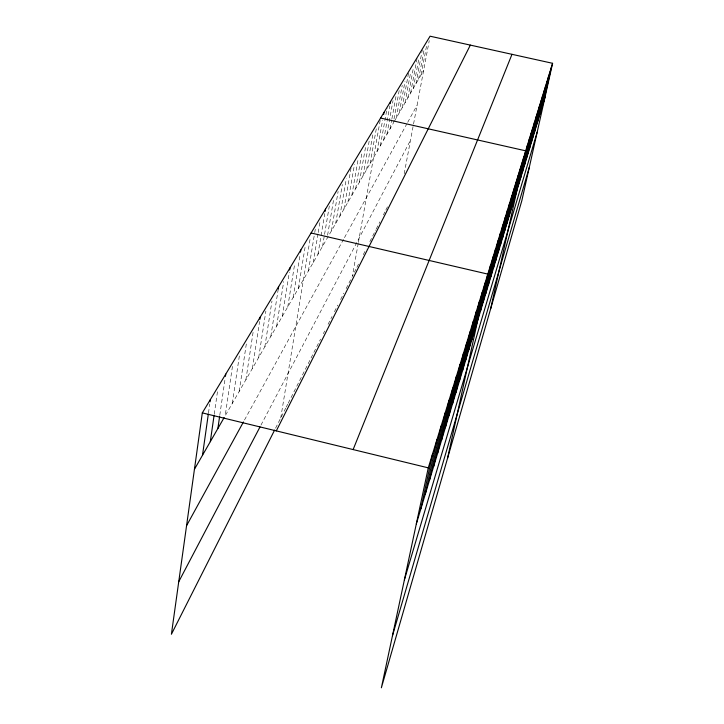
<?xml version="1.0" encoding="UTF-8"?>
<svg xmlns="http://www.w3.org/2000/svg" width="724" height="724" viewBox="0 0 724 724"><rect width="100%" height="100%" fill="white"/><g stroke="black" fill="none" stroke-linecap="round" stroke-linejoin="round"><path stroke-width="0.54" stroke-dasharray="3.62 2.71" d="M208.494 412.906L209.752 404.001M214.25 414.146L217.725 389.919M219.797 415.187L224.956 379.657M232.449 366.371L225.2 415.748L393.195 123.388L393.793 120.084M232.304 403.377L239.535 354.66M239.201 391.376L246.413 343.312M245.898 379.729L253.101 332.207M252.404 368.407L259.572 321.519M258.721 357.412L265.88 311.048M264.857 346.733L271.989 300.976M270.83 336.343L278.288 288.876M276.631 326.234L283.708 281.573M282.288 316.406L289.338 272.215M287.781 306.831L294.813 263.12M293.139 297.51L300.125 254.359M298.36 288.433L305.32 245.726M280.722 418.01L310.18 238.54M308.397 270.966L314.56 233.626M314.741 232.531L315.293 229.237M313.23 262.55L318.035 233.608M318.225 232.494L320.071 221.354M317.945 254.35L324.759 213.571M322.542 246.35L324.37 235.436M324.56 234.35L329.329 205.978M327.592 235.219L333.764 198.675M331.411 230.911L338.117 191.435M335.683 223.472L342.352 184.484M339.864 216.195L346.307 178.692M343.945 209.091L351.113 167.57M347.936 202.141L354.488 164.384M351.846 195.353L358.163 159.045M355.656 188.711L362.145 151.66M359.385 182.222L365.819 145.624M363.041 175.869L369.439 139.605M366.616 169.651L372.978 133.714M370.109 163.57L376.417 128.076M358.217 243.409L352.335 276.324L355.891 269.292M358.407 242.341L380.598 118.039M376.987 151.597L382.643 120.012M380.362 145.723L387.15 107.976M383.675 139.958L389.829 105.858M386.915 134.32L393.032 100.518M390.082 128.8L391.702 119.903M391.901 118.79L396.155 95.423M394.001 118.98L399.223 90.301M396.236 118.093L402.236 85.287M399.223 112.89L404.997 81.459M402.155 107.804L408.671 72.364M405.024 102.808L410.698 72.065M407.838 97.912L413.476 67.422M410.599 93.106L417.015 58.554M413.304 88.391L418.852 58.581M415.956 83.767L422.3 49.82M418.572 79.233L424.056 49.902M421.124 74.771L426.789 44.607M404.191 173.742L429.251 40.616M275.563 428.21L285.745 408.065M286.242 407.087L287.709 404.173M288.197 403.205L320.587 339.131M323.347 333.683L324.705 330.995M328.062 324.343L332.017 316.524M334.452 311.709L337.8 305.085M340.615 299.519L343.846 293.13M346.117 288.632L351.837 277.319M356.887 267.328L359.376 262.405M363.267 254.712L366.127 249.038M369.864 241.653L375.765 229.97M376.209 229.101L379.865 221.861M383.376 214.928L384.86 211.987M385.829 210.06L387.774 206.213M260.975 425.097L410.481 140.302M244.513 419.992L343.493 239.436M344.479 237.644L406.617 124.293M407.693 122.329L417.096 105.179M394.209 121.623L423.64 70.4"/><path stroke-width="1.09" d="M552.593 63.305L428.273 467.849L381.367 687.8L521.841 200.629L552.593 63.305L430.074 36.2L202.313 412.888L171.407 634.251L274.604 430.101M202.503 455.251L208.331 414.028M210.069 401.766L210.385 399.539M210.304 441.667L214.096 415.241M217.87 428.508L219.643 416.3M225.435 376.326L225.761 374.109M259.916 319.284L260.26 317.058M278.288 288.876L278.631 286.668M289.691 270.007L290.043 267.799M300.487 252.142L300.849 249.934M325.13 211.363L325.492 209.164M383.62 114.564L384.01 112.392M390.227 103.65L390.625 101.45M420.861 508.836L432.699 453.441M425.269 494.248L436.988 439.495M429.531 480.121L441.133 426.002M433.658 466.428L445.151 412.924M437.658 453.152L449.043 400.263M441.54 440.273L452.817 387.983M445.314 427.775L456.473 376.073M448.971 415.648L460.03 364.516M452.527 403.865L463.478 353.294M455.975 392.417L466.826 342.398M459.333 381.295L470.075 331.809M462.6 370.471L473.243 321.519M465.776 359.946L476.311 311.519M468.862 349.701L479.306 301.781M471.867 339.728L482.22 292.306M474.799 330.008L485.053 283.084M447.504 458.455L487.813 274.106L311.094 232.992M480.437 311.329L490.501 265.355M483.143 302.342L493.116 256.83M485.795 293.573L495.678 248.513M488.374 285.021L498.166 240.413M490.89 276.677L500.592 232.504M493.343 268.532L502.963 224.793M495.741 260.586L505.28 217.263M498.085 252.812L507.533 209.906M500.375 245.228L509.741 202.729M502.61 237.816L511.895 195.715M504.791 230.567L514.004 188.864M506.927 223.49L516.067 182.167M509.017 216.557L518.076 175.615M511.063 209.779L520.04 169.217M513.063 203.154L521.968 162.945M515.017 196.666L523.85 156.818M490.664 308.75L525.696 150.827L380.598 118.039M518.864 183.914L527.552 144.782M520.755 177.642L529.371 138.863M522.61 171.507L531.144 133.071M524.42 165.497L532.891 127.406M526.194 159.615L534.593 121.858M527.932 153.859L536.267 116.419M529.633 148.212L537.905 111.098M531.307 142.673L539.507 105.885M532.936 137.252L541.072 100.772M534.547 131.94L542.611 95.767M536.113 126.727L544.122 90.853M537.661 121.614L545.606 86.038M539.172 116.6L547.054 81.314M540.656 111.677L548.475 76.681M542.113 106.844L549.869 72.138M543.543 102.111L551.245 67.685M392.489 635.654L529.316 167.253M404.363 579.969L537.172 132.184M416.318 523.914L544.946 97.459M353.131 449.568L511.995 54.318M276.306 430.889L470.338 45.105M178.738 581.743L260.007 426.952M186.566 525.687L243.427 421.974M194.439 469.279L224.15 417.576M202.313 412.888L428.273 467.849"/></g></svg>
